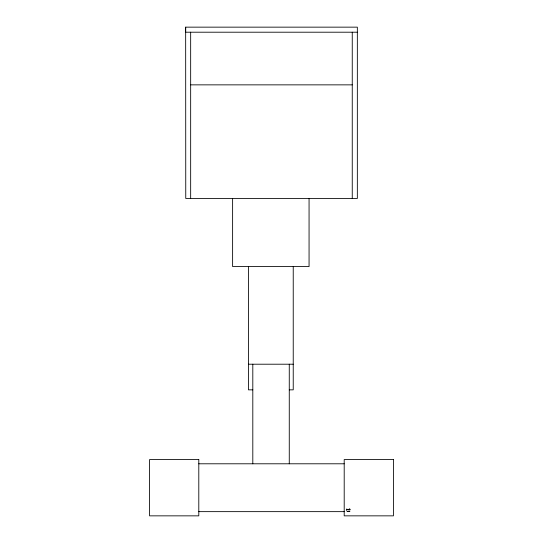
<?xml version="1.0" encoding="UTF-8"?>
<svg xmlns="http://www.w3.org/2000/svg" width="543" height="543" viewBox="0 0 543 543"><rect width="100%" height="100%" fill="white"/><g stroke="black" fill="none" stroke-linecap="round" stroke-linejoin="round"><path stroke-width="0.41" stroke-dasharray="2.71 2.04" d="M346.828 509.68L347.004 510.087L347.004 509.585M346.651 509.87L346.991 509.877M349.74 509.87L350.113 509.87M346.97 509.728L346.889 509.87M350.079 509.87L349.74 509.755L350.126 509.741M346.644 509.823L346.597 509.741M350.052 509.829L350.045 509.741M346.59 510.087L347.004 509.504L347.004 510.087M346.76 511.112L346.896 508.431L349.848 508.431L349.984 511.112M347.527 509.633C347.099 509.144 347.174 509.633 348.457 509.558M347.846 511.384L347.669 511.431M348.979 511.547L348.911 511.18L348.789 511.513M348.077 509.714L348.049 509.266L347.574 509.565M348.348 509.538C347.235 508.723 348.592 510.848 348.552 509.578M349.108 511.309L346.889 511.235L347.187 511.533M347.452 509.334L347.296 509.3M348.62 509.891L348.144 509.986M348.165 509.538L347.778 509.538M347.506 509.531L347.588 509.456M349.902 509.524C349.604 510.882 350.466 508.811 349.719 510.06M349.4 511.642L347.323 511.642M350.113 511.112L346.617 511.112L346.617 511.642L350.113 511.642L350.113 511.112"/><path stroke-width="0.81" d="M185.658 27.15L357.342 27.15L357.342 198.453L185.754 198.453L185.658 27.15L185.658 32.207L357.342 32.207M190.661 84.857L352.251 84.857M248.443 364.21L293.234 364.21M252.807 389.847L248.443 389.847L248.443 266.565M289.27 389.847L293.234 389.847L293.234 266.565M198.799 463.79L344.201 463.79M198.799 511.642L344.201 511.642M352.251 32.207L352.251 198.453M309.062 198.453L309.062 266.565L232.614 266.565L232.614 198.453M289.27 364.21L289.27 463.79M252.807 364.21L252.807 463.79M190.661 32.207L190.661 198.453M198.799 459.582L149.569 459.582L149.569 515.85L198.799 515.85L198.799 459.582M393.431 459.582L344.201 459.582L344.201 515.85L393.431 515.85L393.431 459.582"/></g></svg>
